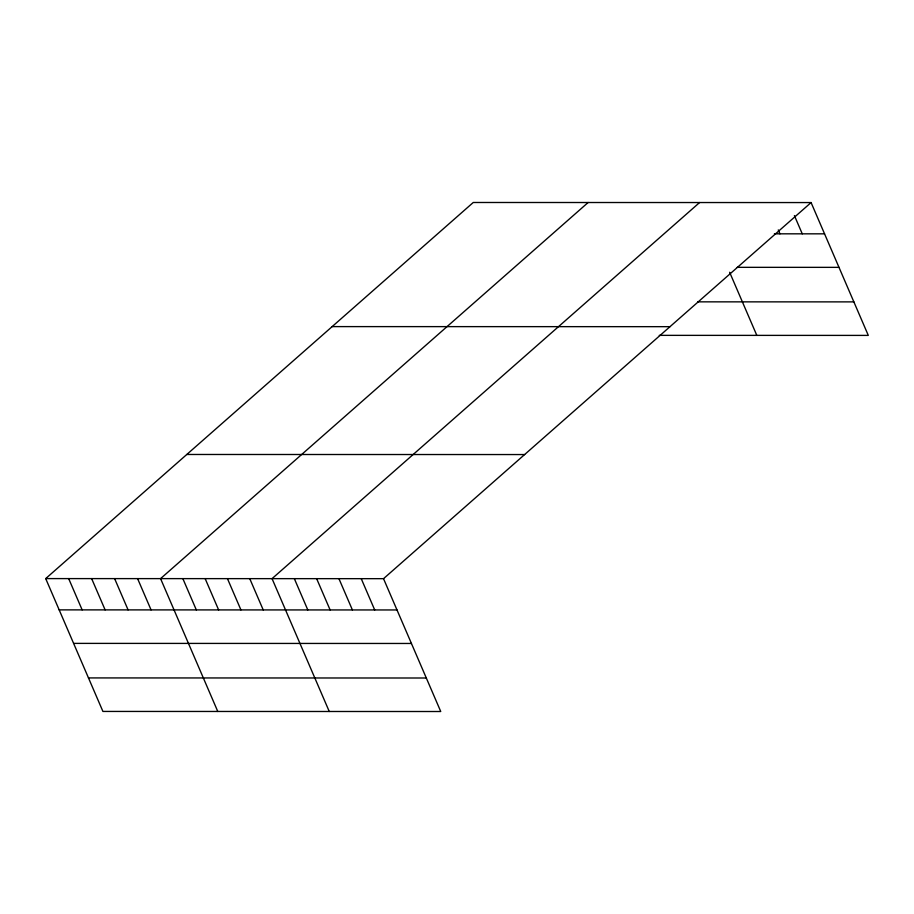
<?xml version="1.0" encoding="UTF-8"?>
<svg xmlns="http://www.w3.org/2000/svg" width="914" height="914" viewBox="0 0 914 914"><rect width="100%" height="100%" fill="white"/><g stroke="black" fill="none" stroke-linecap="round" stroke-linejoin="round"><path stroke-width="1.37" d="M45.7 578.596L383.526 578.676L440.742 711.515L102.916 711.435L45.7 578.596L473.258 202.485L811.084 202.565L868.3 335.404L659.268 335.358M588.125 202.508L160.567 578.619L217.772 711.469M699.598 202.531L272.052 578.642L329.257 711.492M383.526 578.676L811.084 202.565M774.386 233.824L824.565 233.835M737.267 267.334L838.995 267.356M697.793 301.849L853.87 301.883M332.159 326.606L669.996 326.675M186.799 454.475L524.625 454.555M59.17 609.878L397.007 609.958M73.611 643.387L411.437 643.467M88.475 677.925L426.312 678.005M794.403 215.59L802.264 233.835M778.282 229.917L779.962 233.835M729.635 272.269L756.815 335.381M361.236 578.665L374.706 609.946M338.934 578.665L352.404 609.946M316.644 578.653L330.114 609.935M294.342 578.653L307.812 609.935M249.751 578.642L263.221 609.924M227.449 578.642L240.93 609.912M205.159 578.631L218.629 609.912M182.857 578.631L196.327 609.912M137.591 578.619L151.061 609.901M114.616 578.608L128.086 609.889M91.64 578.608L105.121 609.889M68.676 578.596L82.146 609.878"/></g></svg>
